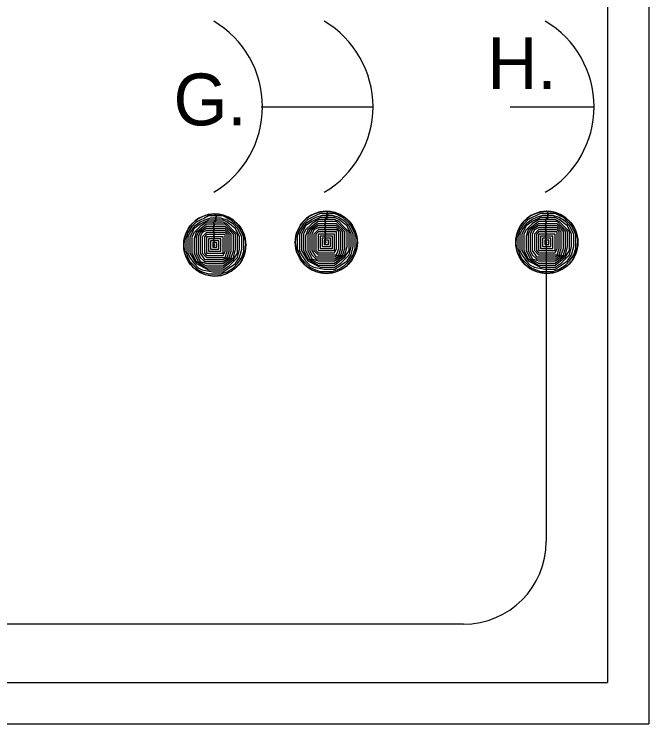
# Model space of a CAD drawing. Extents: x 60923 to 61603, y 43007 to 43447.
# Drawn here: x 61141.68 to 61171.11, y 43160.28 to 43193.17 of the extents above; entities that cross this region are included whole.
import ezdxf

# ---------------------------------------------------------------- set-up
doc = ezdxf.new("R2010")
doc.units = 0
for name, color, linetype in [('Design_EX_Roadway Notes', 7, 'Continuous'), ('Lighting_EX_Above Ground Items', 7, 'Continuous'), ('Signals_PR_Detector Loop', 7, 'Continuous')]:
    doc.layers.add(name, color=color, linetype=linetype)

msp = doc.modelspace()

# ---------------------------------------------------------------- linework, layer by layer
at = {"layer": 'Lighting_EX_Above Ground Items'}
for p, q in [((61171.111, 43352.344), (61171.111, 43160.282)), ((61169.19, 43350.424), (61169.19, 43162.203)), ((61066.857, 43162.203), (61169.19, 43162.203)), ((61133.184, 43160.282), (61171.111, 43160.282))]:
    msp.add_line(p, q, dxfattribs=at)
at = {"layer": 'Signals_PR_Detector Loop'}
for p, q in [((61153.137, 43188.886), (61158.339, 43188.886)), ((61164.679, 43188.886), (61168.552, 43188.886)), ((61166.356, 43182.551), (61166.356, 43168.742)), ((61162.515, 43164.901), (61131.522, 43164.901))]:
    msp.add_line(p, q, dxfattribs=at)
for points in [[(61156.154, 43184.037), (61155.856, 43184.007), (61155.595, 43183.924), (61155.421, 43183.836), (61155.242, 43183.711), (61155.082, 43183.558), (61154.934, 43183.36), (61154.813, 43183.119), (61154.749, 43182.909), (61154.714, 43182.596), (61154.734, 43182.359), (61154.789, 43182.144), (61154.873, 43181.941), (61155.014, 43181.72), (61155.129, 43181.586), (61155.318, 43181.426), (61155.484, 43181.323), (61155.673, 43181.241), (61155.905, 43181.179), (61156.154, 43181.156), (61156.446, 43181.187), (61156.68, 43181.256), (61156.922, 43181.379), (61157.122, 43181.53), (61157.328, 43181.758), (61157.474, 43182.021), (61157.577, 43182.368), (61157.591, 43182.725), (61157.529, 43183.032), (61157.405, 43183.314), (61157.24, 43183.544), (61157.033, 43183.741), (61156.792, 43183.891), (61156.563, 43183.98), (61156.337, 43184.027), (61156.142, 43184.037), (61156.251, 43183.942), (61156.154, 43183.942), (61156.059, 43183.942), (61155.962, 43183.942), (61155.867, 43183.942), (61155.675, 43183.847), (61155.483, 43183.75), (61155.291, 43183.655), (61155.099, 43183.463), (61154.907, 43183.174), (61154.81, 43182.886), (61154.81, 43182.502), (61154.81, 43182.31), (61154.907, 43182.021), (61155.002, 43181.829), (61155.194, 43181.637), (61155.386, 43181.445), (61155.578, 43181.35), (61155.867, 43181.253), (61156.154, 43181.253), (61156.443, 43181.253), (61156.73, 43181.35), (61157.019, 43181.542), (61157.211, 43181.734), (61157.403, 43182.021), (61157.499, 43182.31), (61157.499, 43182.598), (61157.499, 43182.982), (61157.307, 43183.366), (61157.115, 43183.558), (61156.922, 43183.75), (61156.73, 43183.847), (61156.538, 43183.942), (61156.346, 43183.942), (61156.251, 43183.942), (61156.154, 43183.847), (61155.962, 43183.847), (61155.675, 43183.75), (61155.483, 43183.655), (61155.194, 43183.463), (61155.002, 43183.174), (61154.907, 43182.982), (61154.907, 43182.213), (61155.002, 43182.021), (61155.194, 43181.734), (61155.386, 43181.542), (61155.578, 43181.445), (61156.059, 43181.35), (61156.538, 43181.35), (61156.827, 43181.542), (61157.115, 43181.734), (61157.307, 43182.021), (61157.403, 43182.405), (61157.403, 43182.982), (61157.211, 43183.366), (61157.019, 43183.558), (61156.73, 43183.75), (61156.443, 43183.847), (61156.154, 43183.847), (61156.251, 43183.75), (61155.867, 43183.75), (61155.483, 43183.558), (61155.194, 43183.366), (61155.002, 43182.982), (61155.002, 43182.213)], [(61166.377, 43184.037), (61166.079, 43184.007), (61165.818, 43183.924), (61165.644, 43183.836), (61165.465, 43183.711), (61165.305, 43183.558), (61165.157, 43183.36), (61165.036, 43183.119), (61164.972, 43182.909), (61164.939, 43182.596), (61164.957, 43182.359), (61165.012, 43182.144), (61165.096, 43181.941), (61165.237, 43181.72), (61165.352, 43181.586), (61165.541, 43181.426), (61165.707, 43181.323), (61165.896, 43181.241), (61166.129, 43181.179), (61166.377, 43181.156), (61166.671, 43181.187), (61166.905, 43181.256), (61167.146, 43181.379), (61167.347, 43181.53), (61167.551, 43181.758), (61167.699, 43182.021), (61167.8, 43182.368), (61167.814, 43182.725), (61167.752, 43183.032), (61167.628, 43183.314), (61167.465, 43183.544), (61167.256, 43183.741), (61167.016, 43183.891), (61166.786, 43183.98), (61166.56, 43184.027), (61166.365, 43184.037), (61166.474, 43183.942), (61166.379, 43183.942), (61166.282, 43183.942), (61166.187, 43183.942), (61166.09, 43183.942), (61165.898, 43183.847), (61165.706, 43183.75), (61165.514, 43183.655), (61165.322, 43183.463), (61165.13, 43183.174), (61165.034, 43182.886), (61165.034, 43182.502), (61165.034, 43182.31), (61165.13, 43182.021), (61165.226, 43181.829), (61165.419, 43181.637), (61165.611, 43181.445), (61165.803, 43181.35), (61166.09, 43181.253), (61166.379, 43181.253), (61166.666, 43181.253), (61166.955, 43181.35), (61167.242, 43181.542), (61167.434, 43181.734), (61167.627, 43182.021), (61167.723, 43182.31), (61167.723, 43182.598), (61167.723, 43182.982), (61167.531, 43183.366), (61167.339, 43183.558), (61167.147, 43183.75), (61166.955, 43183.847), (61166.763, 43183.942), (61166.571, 43183.942), (61166.474, 43183.942), (61166.379, 43183.847), (61166.187, 43183.847), (61165.898, 43183.75), (61165.706, 43183.655), (61165.419, 43183.463), (61165.226, 43183.174), (61165.13, 43182.982), (61165.13, 43182.213), (61165.226, 43182.021), (61165.419, 43181.734), (61165.611, 43181.542), (61165.803, 43181.445), (61166.282, 43181.35), (61166.763, 43181.35), (61167.05, 43181.542), (61167.339, 43181.734), (61167.531, 43182.021), (61167.627, 43182.405), (61167.627, 43182.982), (61167.434, 43183.366), (61167.242, 43183.558), (61166.955, 43183.75), (61166.666, 43183.847), (61166.379, 43183.847), (61166.474, 43183.75), (61166.09, 43183.75), (61165.706, 43183.558), (61165.419, 43183.366), (61165.226, 43182.982), (61165.226, 43182.213)], [(61150.979, 43183.916), (61150.681, 43183.885), (61150.421, 43183.803), (61150.246, 43183.714), (61150.069, 43183.59), (61149.908, 43183.437), (61149.759, 43183.237), (61149.639, 43182.998), (61149.574, 43182.788), (61149.541, 43182.475), (61149.561, 43182.238), (61149.614, 43182.021), (61149.698, 43181.82), (61149.84, 43181.598), (61149.955, 43181.465), (61150.144, 43181.303), (61150.311, 43181.202), (61150.498, 43181.119), (61150.731, 43181.057), (61150.979, 43181.035), (61151.272, 43181.064), (61151.507, 43181.135), (61151.747, 43181.256), (61151.948, 43181.409), (61152.153, 43181.637), (61152.301, 43181.899), (61152.402, 43182.245), (61152.416, 43182.604), (61152.355, 43182.911), (61152.231, 43183.192), (61152.066, 43183.422), (61151.858, 43183.62), (61151.619, 43183.768), (61151.387, 43183.857), (61151.164, 43183.904), (61150.969, 43183.916), (61151.077, 43183.821), (61150.981, 43183.821), (61150.885, 43183.821), (61150.789, 43183.821), (61150.693, 43183.821), (61150.501, 43183.724), (61150.309, 43183.629), (61150.117, 43183.532), (61149.925, 43183.34), (61149.733, 43183.053), (61149.636, 43182.764), (61149.636, 43182.38), (61149.636, 43182.188), (61149.733, 43181.9), (61149.828, 43181.708), (61150.02, 43181.516), (61150.212, 43181.324), (61150.404, 43181.227), (61150.693, 43181.132), (61150.981, 43181.132), (61151.269, 43181.132), (61151.557, 43181.227), (61151.846, 43181.419), (61152.038, 43181.612), (61152.23, 43181.9), (61152.325, 43182.188), (61152.325, 43182.477), (61152.325, 43182.861), (61152.133, 43183.245), (61151.941, 43183.437), (61151.749, 43183.629), (61151.557, 43183.724), (61151.365, 43183.821), (61151.173, 43183.821), (61151.077, 43183.821), (61150.981, 43183.724), (61150.789, 43183.724), (61150.501, 43183.629), (61150.309, 43183.532), (61150.02, 43183.34), (61149.828, 43183.053), (61149.733, 43182.861), (61149.733, 43182.092), (61149.828, 43181.9), (61150.02, 43181.612), (61150.212, 43181.419), (61150.404, 43181.324), (61150.885, 43181.227), (61151.365, 43181.227), (61151.654, 43181.419), (61151.941, 43181.612), (61152.133, 43181.9), (61152.23, 43182.285), (61152.23, 43182.861), (61152.038, 43183.245), (61151.846, 43183.437), (61151.557, 43183.629), (61151.269, 43183.724), (61150.981, 43183.724), (61151.077, 43183.629), (61150.693, 43183.629), (61150.309, 43183.437), (61150.02, 43183.245), (61149.828, 43182.861), (61149.828, 43182.092)], [(61149.828, 43182.092), (61150.117, 43181.612), (61150.693, 43181.324), (61151.365, 43181.324), (61151.654, 43181.516), (61152.038, 43181.9), (61152.133, 43182.285), (61152.133, 43182.861), (61151.941, 43183.245), (61151.557, 43183.532), (61151.365, 43183.629), (61151.077, 43183.629), (61150.885, 43183.532), (61150.596, 43183.532), (61150.309, 43183.34), (61150.02, 43183.053), (61149.925, 43182.861), (61149.925, 43182.092), (61150.117, 43181.708), (61150.596, 43181.419), (61151.365, 43181.419), (61151.846, 43181.804), (61152.038, 43182.092), (61152.038, 43182.956), (61151.749, 43183.245), (61151.557, 43183.437), (61151.365, 43183.532), (61150.885, 43183.532), (61150.981, 43183.437), (61150.596, 43183.437), (61150.117, 43183.053), (61150.02, 43182.764), (61150.02, 43182.092), (61150.212, 43181.708), (61150.596, 43181.516), (61151.365, 43181.516), (61151.846, 43181.9), (61151.941, 43182.285), (61151.941, 43182.956), (61151.654, 43183.245), (61151.462, 43183.437), (61150.981, 43183.437), (61150.885, 43183.34), (61150.596, 43183.34), (61150.212, 43183.053), (61150.117, 43182.861), (61150.117, 43182.092), (61150.309, 43181.708), (61150.596, 43181.612), (61151.365, 43181.612), (61151.749, 43181.9), (61151.846, 43182.188), (61151.846, 43182.956), (61151.462, 43183.34), (61150.885, 43183.34), (61150.981, 43183.245), (61150.596, 43183.245), (61150.309, 43183.053), (61150.212, 43182.861), (61150.212, 43182.092), (61150.309, 43181.9), (61150.501, 43181.708), (61151.365, 43181.708), (61151.654, 43181.9), (61151.749, 43182.188), (61151.749, 43182.956), (61151.462, 43183.245), (61150.981, 43183.245), (61150.885, 43183.148), (61150.596, 43183.148), (61150.404, 43183.053), (61150.309, 43182.861), (61150.309, 43182.092), (61150.501, 43181.804), (61151.365, 43181.804), (61151.557, 43181.9), (61151.654, 43182.188), (61151.654, 43182.956), (61151.462, 43183.148), (61150.885, 43183.148), (61150.981, 43183.053), (61150.596, 43183.053), (61150.404, 43182.861), (61150.404, 43182.092), (61150.596, 43181.9), (61151.462, 43181.9), (61151.557, 43182.188), (61151.557, 43182.956), (61151.462, 43183.053), (61150.981, 43183.053), (61150.885, 43182.956), (61150.596, 43182.956), (61150.501, 43182.861), (61150.501, 43182.092), (61150.596, 43181.996), (61151.365, 43181.996), (61151.462, 43182.188), (61151.462, 43182.956), (61150.885, 43182.956), (61150.981, 43182.861), (61150.596, 43182.861)], [(61155.002, 43182.213), (61155.291, 43181.734), (61155.867, 43181.445), (61156.538, 43181.445), (61156.827, 43181.637), (61157.211, 43182.021), (61157.307, 43182.405), (61157.307, 43182.982), (61157.115, 43183.366), (61156.73, 43183.655), (61156.538, 43183.75), (61156.251, 43183.75), (61156.059, 43183.655), (61155.77, 43183.655), (61155.483, 43183.463), (61155.194, 43183.174), (61155.099, 43182.982), (61155.099, 43182.213), (61155.291, 43181.829), (61155.77, 43181.542), (61156.538, 43181.542), (61157.019, 43181.926), (61157.211, 43182.213), (61157.211, 43183.078), (61156.922, 43183.366), (61156.73, 43183.558), (61156.538, 43183.655), (61156.059, 43183.655), (61156.154, 43183.558), (61155.77, 43183.558), (61155.291, 43183.174), (61155.194, 43182.886), (61155.194, 43182.213), (61155.386, 43181.829), (61155.77, 43181.637), (61156.538, 43181.637), (61157.019, 43182.021), (61157.115, 43182.405), (61157.115, 43183.078), (61156.827, 43183.366), (61156.635, 43183.558), (61156.154, 43183.558), (61156.059, 43183.463), (61155.77, 43183.463), (61155.386, 43183.174), (61155.291, 43182.982), (61155.291, 43182.213), (61155.483, 43181.829), (61155.77, 43181.734), (61156.538, 43181.734), (61156.922, 43182.021), (61157.019, 43182.31), (61157.019, 43183.078), (61156.635, 43183.463), (61156.059, 43183.463), (61156.154, 43183.366), (61155.77, 43183.366), (61155.483, 43183.174), (61155.386, 43182.982), (61155.386, 43182.213), (61155.483, 43182.021), (61155.675, 43181.829), (61156.538, 43181.829), (61156.827, 43182.021), (61156.922, 43182.31), (61156.922, 43183.078), (61156.635, 43183.366), (61156.154, 43183.366), (61156.059, 43183.271), (61155.77, 43183.271), (61155.578, 43183.174), (61155.483, 43182.982), (61155.483, 43182.213), (61155.675, 43181.926), (61156.538, 43181.926), (61156.73, 43182.021), (61156.827, 43182.31), (61156.827, 43183.078), (61156.635, 43183.271), (61156.059, 43183.271), (61156.154, 43183.174), (61155.77, 43183.174), (61155.578, 43182.982), (61155.578, 43182.213), (61155.77, 43182.021), (61156.635, 43182.021), (61156.73, 43182.31), (61156.73, 43183.078), (61156.635, 43183.174), (61156.154, 43183.174), (61156.059, 43183.078), (61155.77, 43183.078), (61155.675, 43182.982), (61155.675, 43182.213), (61155.77, 43182.118), (61156.538, 43182.118), (61156.635, 43182.31), (61156.635, 43183.078), (61156.059, 43183.078), (61156.154, 43182.982), (61155.77, 43182.982)], [(61165.226, 43182.213), (61165.514, 43181.734), (61166.09, 43181.445), (61166.763, 43181.445), (61167.05, 43181.637), (61167.434, 43182.021), (61167.531, 43182.405), (61167.531, 43182.982), (61167.339, 43183.366), (61166.955, 43183.655), (61166.763, 43183.75), (61166.474, 43183.75), (61166.282, 43183.655), (61165.995, 43183.655), (61165.706, 43183.463), (61165.419, 43183.174), (61165.322, 43182.982), (61165.322, 43182.213), (61165.514, 43181.829), (61165.995, 43181.542), (61166.763, 43181.542), (61167.242, 43181.926), (61167.434, 43182.213), (61167.434, 43183.078), (61167.147, 43183.366), (61166.955, 43183.558), (61166.763, 43183.655), (61166.282, 43183.655), (61166.379, 43183.558), (61165.995, 43183.558), (61165.514, 43183.174), (61165.419, 43182.886), (61165.419, 43182.213), (61165.611, 43181.829), (61165.995, 43181.637), (61166.763, 43181.637), (61167.242, 43182.021), (61167.339, 43182.405), (61167.339, 43183.078), (61167.05, 43183.366), (61166.858, 43183.558), (61166.379, 43183.558), (61166.282, 43183.463), (61165.995, 43183.463), (61165.611, 43183.174), (61165.514, 43182.982), (61165.514, 43182.213), (61165.706, 43181.829), (61165.995, 43181.734), (61166.763, 43181.734), (61167.147, 43182.021), (61167.242, 43182.31), (61167.242, 43183.078), (61166.858, 43183.463), (61166.282, 43183.463), (61166.379, 43183.366), (61165.995, 43183.366), (61165.706, 43183.174), (61165.611, 43182.982), (61165.611, 43182.213), (61165.706, 43182.021), (61165.898, 43181.829), (61166.763, 43181.829), (61167.05, 43182.021), (61167.147, 43182.31), (61167.147, 43183.078), (61166.858, 43183.366), (61166.379, 43183.366), (61166.282, 43183.271), (61165.995, 43183.271), (61165.803, 43183.174), (61165.706, 43182.982), (61165.706, 43182.213), (61165.898, 43181.926), (61166.763, 43181.926), (61166.955, 43182.021), (61167.05, 43182.31), (61167.05, 43183.078), (61166.858, 43183.271), (61166.282, 43183.271), (61166.379, 43183.174), (61165.995, 43183.174), (61165.803, 43182.982), (61165.803, 43182.213), (61165.995, 43182.021), (61166.858, 43182.021), (61166.955, 43182.31), (61166.955, 43183.078), (61166.858, 43183.174), (61166.379, 43183.174), (61166.282, 43183.078), (61165.995, 43183.078), (61165.898, 43182.982), (61165.898, 43182.213), (61165.995, 43182.118), (61166.763, 43182.118), (61166.858, 43182.31), (61166.858, 43183.078), (61166.282, 43183.078), (61166.379, 43182.982), (61165.995, 43182.982)], [(61155.77, 43182.982), (61155.77, 43182.213), (61156.538, 43182.213), (61156.538, 43182.982), (61156.154, 43182.982), (61156.059, 43182.886), (61155.867, 43182.886), (61155.867, 43182.31), (61156.443, 43182.31), (61156.443, 43182.886), (61156.059, 43182.886), (61156.154, 43182.79), (61155.962, 43182.79), (61155.962, 43182.405), (61156.346, 43182.405), (61156.346, 43182.79), (61156.154, 43182.79), (61156.059, 43182.694), (61156.059, 43182.502), (61156.251, 43182.502), (61156.251, 43182.694), (61156.059, 43182.694), (61156.154, 43182.598), (61156.059, 43182.502)], [(61165.995, 43182.982), (61165.995, 43182.213), (61166.763, 43182.213), (61166.763, 43182.982), (61166.379, 43182.982), (61166.282, 43182.886), (61166.09, 43182.886), (61166.09, 43182.31), (61166.666, 43182.31), (61166.666, 43182.886), (61166.282, 43182.886), (61166.379, 43182.79), (61166.187, 43182.79), (61166.187, 43182.405), (61166.571, 43182.405), (61166.571, 43182.79), (61166.379, 43182.79), (61166.282, 43182.694), (61166.282, 43182.502), (61166.474, 43182.502), (61166.474, 43182.694), (61166.282, 43182.694), (61166.379, 43182.598), (61166.282, 43182.502)], [(61150.596, 43182.861), (61150.596, 43182.092), (61151.365, 43182.092), (61151.365, 43182.861), (61150.981, 43182.861), (61150.885, 43182.764), (61150.693, 43182.764), (61150.693, 43182.188), (61151.269, 43182.188), (61151.269, 43182.764), (61150.885, 43182.764), (61150.981, 43182.669), (61150.789, 43182.669), (61150.789, 43182.285), (61151.173, 43182.285), (61151.173, 43182.669), (61150.981, 43182.669), (61150.885, 43182.572), (61150.885, 43182.38), (61151.077, 43182.38), (61151.077, 43182.572), (61150.885, 43182.572), (61150.981, 43182.477), (61150.885, 43182.38)]]:
    msp.add_lwpolyline(points, dxfattribs=at)
for centre in [(61156.155, 43182.597), (61166.379, 43182.597), (61150.981, 43182.475)]:
    msp.add_circle(centre, 1.44, dxfattribs=at)
for centre, radius, start, end in [((61148.59, 43188.885), 4.605, 300.6211, 59.379), ((61153.716, 43188.885), 4.605, 300.6211, 59.379), ((61163.966, 43188.885), 4.605, 300.6211, 59.379), ((61162.515, 43168.741), 3.841, 270, 0)]:
    msp.add_arc(centre, radius, start, end, dxfattribs=at)

# ---------------------------------------------------------------- texts
at = {"layer": 'Design_EX_Roadway Notes'}
for s, p in [('H.', (61163.627, 43189.699)), ('G.', (61149.07, 43188.021))]:
    msp.add_text(s, height=2.4008, dxfattribs=at).set_placement(p)

doc.saveas('drawing.dxf')
